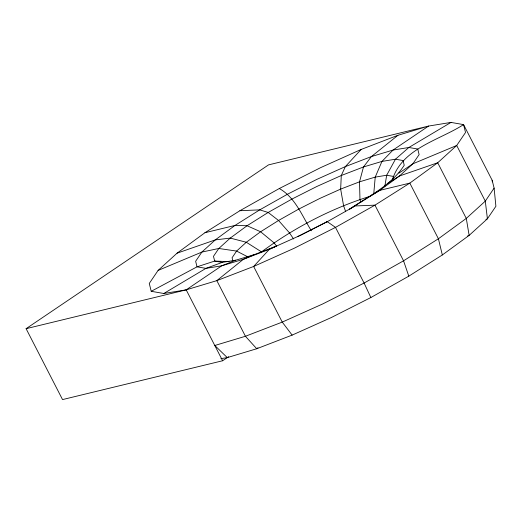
<?xml version="1.0" encoding="UTF-8"?>
<svg xmlns="http://www.w3.org/2000/svg" width="522" height="522" viewBox="0 0 522 522"><rect width="100%" height="100%" fill="white"/><g stroke="black" fill="none" stroke-linecap="round" stroke-linejoin="round"><path stroke-width="0.78" d="M373.765 193.642L375.22 177.108L381.96 161.409L393.033 150.062L428.601 126.056L450.982 122.416L463.575 124.608L492.161 180.26L494.112 188.129L495.9 206.268L487.411 218.783L469.141 235.389L442.33 254.964L408.804 276.158L370.855 297.54L331.065 317.65L292.137 335.111L256.739 348.742L227.279 357.609L220.897 358.647M384.812 186.413L386.685 175.242L395.461 159.21L408.843 147.491L450.982 122.416M392.459 179.529C402.26 148.222 438.956 140.425 463.575 124.608L465.526 132.477L456.704 145.488L437.704 162.76L409.822 183.111L374.959 205.153L335.496 227.39L294.114 248.296L253.64 266.461L216.832 280.634L186.191 289.854L26.1 328.684L62.536 399.584L222.626 360.754L228.61 356.715M26.1 328.684L268.51 164.887L428.601 126.056L397.966 135.276L361.152 149.449L320.678 167.614L279.296 188.52L239.898 210.718L204.944 232.721L177.062 253.177L158.094 270.422L149.266 283.433L151.217 291.302L163.81 293.495L186.191 289.854L221.739 265.802L235.755 260.197L254.234 254.638L276.438 246.084L269.404 249.275L243.389 259.284L221.739 265.802L205.929 268.373L197.029 266.827L151.217 291.302M229.08 261.626L214.666 261.072L197.029 266.827L195.646 261.268L201.883 252.067L215.279 239.898L234.991 225.432L259.708 209.87L287.531 194.197L316.769 179.424L345.368 166.59L371.383 156.574L393.033 150.062L408.843 147.491L417.744 149.038L419.12 154.597L412.889 163.791L399.461 175.999L379.762 190.373L349.609 209.113C368.78 196.148 391.356 185.271 404.23 165.278L403.056 160.535L395.461 159.21L381.96 161.409L363.482 166.968L341.284 175.516L316.867 186.471L291.915 199.078L268.178 212.454L247.069 225.739L230.241 238.091L218.809 248.479L213.485 256.322L214.666 261.072L222.261 262.39L235.755 260.197M494.112 188.129L485.29 201.146L466.29 218.411L438.408 238.763L403.552 260.804L364.095 283.035L322.72 303.941L282.245 322.1L245.438 336.272L214.803 345.492L227.279 357.609M361.152 149.449L345.368 166.59L341.284 175.516L340.657 189.095L343.567 205.648L345.688 211.73M397.966 135.276L371.383 156.574L363.482 166.968L359.521 181.832L359.971 199.326L360.813 202.458M257.992 347.75L256.739 348.742L245.438 336.272L216.832 280.634L243.389 259.284L254.234 254.638M398.912 173.128L412.889 163.791L456.704 145.488L485.29 201.146L487.411 218.783L485.923 219.41M387.448 183.542L399.461 175.999L437.704 162.76L466.29 218.411L469.141 235.389L467.608 235.931M292.137 335.111L282.245 322.1L253.64 266.461L269.404 249.275L300.848 235.135L327.242 221.661L335.496 227.39L364.095 283.035L370.855 297.54M163.81 293.495L205.929 268.373L222.261 262.39M370.633 195.815L379.762 190.373L409.822 183.111L438.408 238.763L442.33 254.964M325.806 222.522L355.13 205.955L374.959 205.153L403.552 260.804L408.804 276.158M298.003 236.44L327.242 221.661M158.094 270.422L201.883 252.067L218.809 248.479L236.603 251.082L248.054 256.981M177.062 253.177L215.279 239.898L230.241 238.091L246.312 242.254L261.515 251.885C294.473 227.618 331.483 208.298 370.594 196.135M204.944 232.721L234.991 225.432L247.069 225.739L260.615 231.761L273.952 242.756L276.451 245.934M239.898 210.718L259.708 209.87L268.178 212.454L278.546 220.473L289.54 232.942L293.56 238.959M279.296 188.52C295.341 197.531 302.049 215.893 311.353 230.776M186.191 289.854L222.626 360.754M393.64 178.38L393.138 176.364L386.685 175.242L375.22 177.108L359.521 181.832L340.657 189.095L319.914 198.399L298.714 209.113L278.546 220.473L260.615 231.761L246.312 242.254L236.603 251.082L232.081 257.751L232.747 260.439M492.161 180.26L492.324 181.865"/></g></svg>
